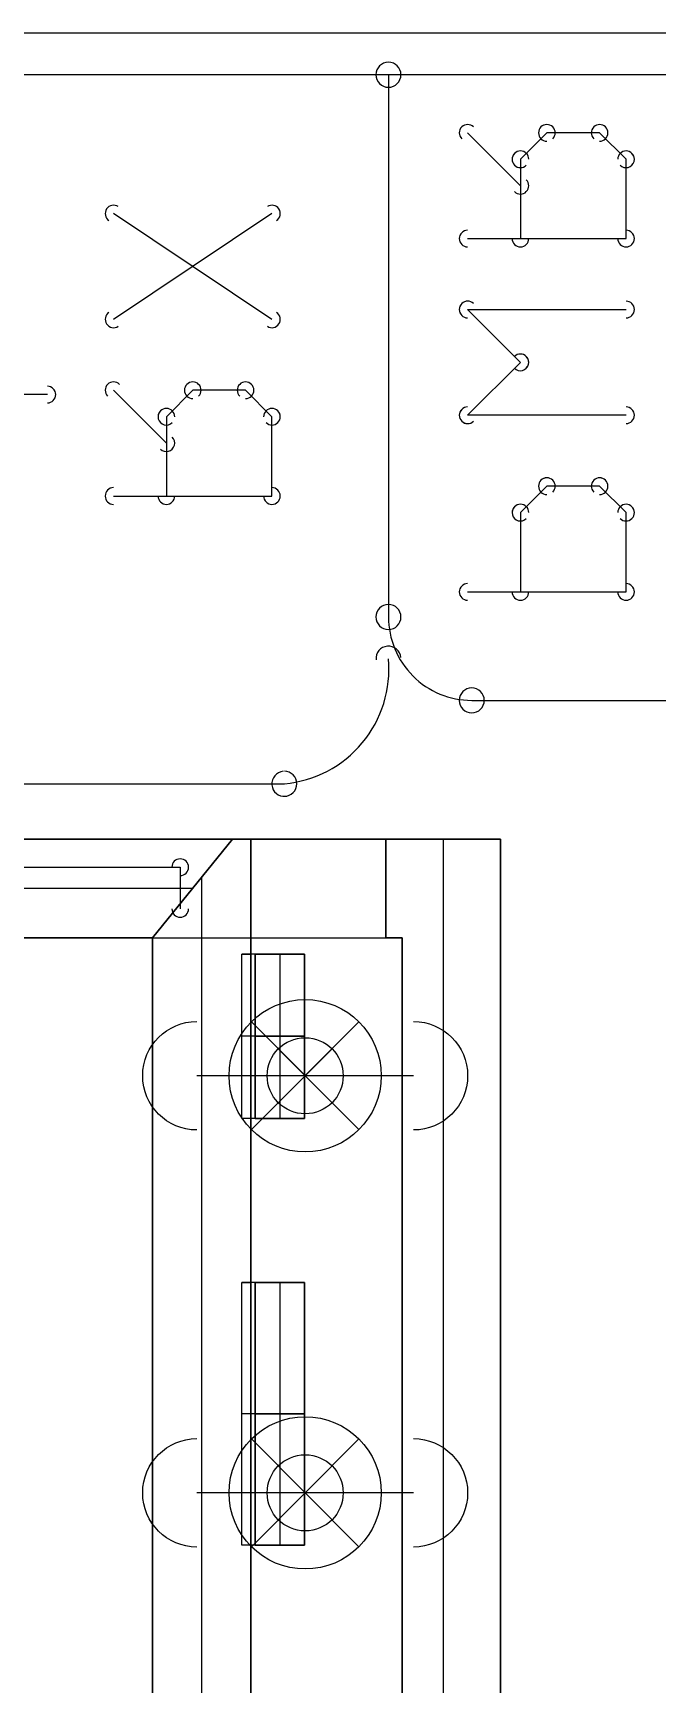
# Model space of a CAD drawing. Header units: inches. Extents: x 0 to 2.1, y -0.07 to 2.7.
# Drawn here: x 0.7247 to 0.8745, y 2.3039 to 2.7 of the extents above; entities that cross this region are included whole.
import ezdxf

# ---------------------------------------------------------------- set-up
doc = ezdxf.new("R2010")
doc.units = ezdxf.units.IN
doc.header["$LTSCALE"] = 0.0393700787401575
doc.header["$MEASUREMENT"] = 0
for name, color, linetype, true_color in [('freetronics11$components', 254, 'Continuous', 0xe6e6e6), ('freetronics11$dxf$0', 18, 'Continuous', 0x000000), ('freetronics11$old_freetronics11$pcb', 96, 'Continuous', 0x007f00), ('freetronics11$pads$bottom', 30, 'Continuous', 0xff7f00), ('freetronics11$pcb', 96, 'Continuous', 0x007f00), ('freetronics11$screen', 52, 'Continuous', 0xd7d71f)]:
    doc.layers.add(name, color=color, linetype=linetype, true_color=true_color)

# ---------------------------------------------------------------- blocks, each defined once
blk = doc.blocks.new('LONGP100')
at = {"layer": 'freetronics11$dxf$0', "color": 0, "linetype": 'ByBlock', "lineweight": -2}
blk.add_line((-0.5, 0), (0.5, 0), dxfattribs=at)
for centre, start, end in [((-0.5, 0), 90, 270), ((0.5, 0), 270, 90)]:
    blk.add_arc(centre, 0.25, start, end, dxfattribs=at)

msp = doc.modelspace()

# ---------------------------------------------------------------- linework, layer by layer
at = {"layer": 'freetronics11$components'}
for p, q in [((0.79, 2.45, 0.0443019945589158), (0.7770897373560754, 2.462910262643925)), ((0.8029102626439246, 2.462910262643925), (0.777089737356075, 2.437089737356076)), ((0.8029102626439244, 2.437089737356075), (0.7770897373560752, 2.462910262643925)), ((0.79, 2.45, 0.0443019945589158), (0.8029102626439251, 2.462910262643925)), ((0.79, 2.45, 0.0443019945589158), (0.777089737356075, 2.437089737356076)), ((0.79, 2.45, 0.0443019945589158), (0.8029102626439246, 2.437089737356075)), ((0.79, 2.35, 0.0443019945589158), (0.7770897373560754, 2.362910262643925)), ((0.8029102626439246, 2.362910262643924), (0.777089737356075, 2.337089737356075)), ((0.8029102626439244, 2.337089737356075), (0.7770897373560752, 2.362910262643925)), ((0.79, 2.35, 0.0443019945589158), (0.8029102626439251, 2.362910262643924)), ((0.79, 2.35, 0.0443019945589158), (0.777089737356075, 2.337089737356075)), ((0.79, 2.35, 0.0443019945589158), (0.8029102626439246, 2.337089737356075))]:
    msp.add_line(p, q, dxfattribs=at)
for centre, radius in [((0.79, 2.45), 0.0182578685248371), ((0.79, 2.45, 0.0221509972794579), 0.0091289342624184), ((0.79, 2.35), 0.0182578685248371), ((0.79, 2.35, 0.0221509972794579), 0.0091289342624184)]:
    msp.add_circle(centre, radius, dxfattribs=at)
at = {"layer": 'freetronics11$old_freetronics11$pcb', "color": 251, "true_color": 0x696969}
for p, q in [((0.4915209994809633, 2.506718110236223, -0.321858267716538), (0.776954070347105, 2.506718110236223, -0.3218582677165381)), ((0.4959501333392309, 2.506718110236223, -0.307094488188979), (0.7725249364888372, 2.506718110236223, -0.3070944881889791)), ((0.7725249364888372, 2.506718110236223, -0.3366220472440972), (0.4959501333392309, 2.506718110236223, -0.3366220472440971)), ((0.7725249364888372, 2.506718110236223, -0.3070944881889791), (0.4959501333392309, 2.506718110236223, -0.307094488188979)), ((0.4959501333392309, 2.506718110236223, -0.3366220472440971), (0.7725249364888372, 2.506718110236223, -0.3366220472440972)), ((0.7533320231030105, 2.483096062992129, -0.3878031496063018), (0.7725249364888372, 2.506718110236223, -0.3366220472440971)), ((0.7533320231030105, 2.483096062992129, -0.2559133858267743), (0.7725249364888372, 2.506718110236223, -0.3070944881889791)), ((0.7725249364888372, 2.506718110236223, -0.3366220472440972), (0.7533320231030105, 2.483096062992129, -0.3878031496063018)), ((0.7725249364888372, 2.506718110236223, -0.3070944881889791), (0.7533320231030105, 2.483096062992129, -0.2559133858267743)), ((0.7725249364888372, 2.506718110236223, -0.3366220472440971), (0.776954070347105, 2.506718110236223, -0.3248110236220499)), ((0.7725249364888372, 2.506718110236223, -0.3070944881889791), (0.776954070347105, 2.506718110236223, -0.3189055118110263)), ((0.776954070347105, 2.506718110236223, -0.3248110236220499), (0.7725249364888372, 2.506718110236223, -0.3366220472440972)), ((0.776954070347105, 2.506718110236223, -0.3189055118110263), (0.7725249364888372, 2.506718110236223, -0.3070944881889791)), ((0.776954070347105, 2.506718110236223, -0.3248110236220499), (0.776954070347105, 2.479159055118113, -0.3248110236220498)), ((0.776954070347105, 2.506718110236223, -0.3189055118110263), (0.776954070347105, 2.506718110236223, -0.3248110236220499)), ((0.776954070347105, 2.479159055118113, -0.3189055118110263), (0.776954070347105, 2.506718110236223, -0.3189055118110263)), ((0.7651430467250582, 2.497632707450033, -0.3563070866141744), (0.7651430467250571, 1.114228709872807, -0.3563070866141739)), ((0.7651430467250573, 2.497632707450034, -0.2874094488188988), (0.7651430467250583, 1.114228709872807, -0.2874094488188983)), ((0.7629284797959239, 2.494907086614176, -0.2815039370078767), (0.5055465900321443, 2.494907086614176, -0.2815039370078766)), ((0.7629284797959238, 2.494907086614176, -0.3622125984251995), (0.6686863537892878, 2.494907086614176, -0.3622125984251995)), ((0.5151430467250577, 2.483096062992129, -0.2559133858267742), (0.7533320231030105, 2.483096062992129, -0.2559133858267743)), ((0.5151430467250577, 2.483096062992129, -0.2559133858267742), (0.7533320231030105, 2.483096062992129, -0.2559133858267743)), ((0.6619543220012953, 2.483096062992129, -0.3878031496063018), (0.7533320231030105, 2.483096062992129, -0.3878031496063018)), ((0.7533320231030105, 2.483096062992129, -0.3878031496063018), (0.6619543220012953, 2.483096062992129, -0.3878031496063019)), ((0.7533320231030105, 2.483096062992129, -0.3878031496063018), (0.7533320231030105, 1.128765354330711, -0.3878031496062986)), ((0.7533320231030105, 1.128765354330711, -0.3878031496062986), (0.7533320231030105, 2.483096062992129, -0.3878031496063018)), ((0.7533320231030105, 2.483096062992129, -0.2559133858267743), (0.7533320231030105, 1.128765354330711, -0.255913385826771)), ((0.7533320231030105, 2.483096062992129, -0.2559133858267743), (0.7533320231030105, 1.128765354330711, -0.255913385826771)), ((0.7748091228512941, 2.439788976377955, -0.313185651822197), (0.7748091228512941, 2.479159055118113, -0.3131856518221971)), ((0.7748091228512941, 2.479159055118113, -0.3131856518221971), (0.776954070347105, 2.479159055118113, -0.3189055118110263)), ((0.776954070347105, 2.479159055118113, -0.3248110236220498), (0.776954070347105, 2.439788976377955, -0.3248110236220497)), ((0.776954070347105, 2.439788976377955, -0.3189055118110262), (0.7748091228512941, 2.439788976377955, -0.313185651822197)), ((0.776954070347105, 2.439788976377955, -0.3248110236220497), (0.776954070347105, 2.400418897637798, -0.3248110236220496)), ((0.776954070347105, 2.400418897637798, -0.3189055118110261), (0.776954070347105, 2.439788976377955, -0.3189055118110262)), ((0.7748091228512941, 2.337426771653546, -0.3131856518221968), (0.7748091228512941, 2.400418897637798, -0.3131856518221969)), ((0.7748091228512941, 2.400418897637798, -0.3131856518221969), (0.776954070347105, 2.400418897637798, -0.3189055118110261)), ((0.776954070347105, 2.400418897637798, -0.3248110236220496), (0.776954070347105, 2.337426771653546, -0.3248110236220495)), ((0.776954070347105, 2.337426771653546, -0.3189055118110259), (0.7748091228512941, 2.337426771653546, -0.3131856518221968)), ((0.776954070347105, 2.337426771653546, -0.3248110236220495), (0.776954070347105, 2.298056692913388, -0.3248110236220494)), ((0.776954070347105, 2.298056692913388, -0.3189055118110258), (0.776954070347105, 2.337426771653546, -0.3189055118110259))]:
    msp.add_line(p, q, dxfattribs=at)
at = {"layer": 'freetronics11$old_freetronics11$pcb', "color": 18, "true_color": 0x050505}
for p, q in [((0.8093601528513791, 2.506718110236221, -0.2381968503937008), (0.6656593654498042, 2.506718110236221, -0.2381968503937008)), ((0.6656593654498042, 2.506718110236221, -0.1692992125984252), (0.8369192079694892, 2.506718110236221, -0.1692992125984252)), ((0.685344404819883, 2.506718110236221, -0.063), (0.8369192079694893, 2.506718110236221, -0.063)), ((0.7512892867096468, 2.506718110236221, -0.063), (0.7512892867096468, 2.506718110236221, -0.2381968503937009)), ((0.776954070347105, 2.479159055118113, -0.3248110236220498), (0.776954070347105, 2.506718110236223, -0.3248110236220499)), ((0.776954070347105, 2.506718110236223, -0.3248110236220499), (0.776954070347105, 2.506718110236223, -0.3189055118110263)), ((0.776954070347105, 2.506718110236223, -0.3189055118110263), (0.776954070347105, 2.479159055118113, -0.3189055118110262)), ((0.776954070347105, 2.506718110236223, -0.3218582677165381), (0.776954070347105, 2.479159055118113, -0.3218582677165381)), ((0.8093601528513791, 2.506718110236221, -0.2381968503937008), (0.8093601528513791, 2.483096062992127, -0.2381968503937008)), ((0.8093601528513791, 2.506718110236221, -0.2755984251968504), (0.8093601528513791, 2.506718110236221, -0.2381968503937008)), ((0.8093601528513791, 2.483096062992127, -0.2755984251968504), (0.8093601528513791, 2.506718110236221, -0.2755984251968504)), ((0.8369192079694893, 2.506718110236221, -0.2755984251968504), (0.8093601528513791, 2.506718110236221, -0.2755984251968504)), ((0.8093601528513791, 2.506718110236221, -0.2568976377952756), (0.8093601528513791, 2.483096062992127, -0.2568976377952756)), ((0.8231396804104342, 2.506718110236221, -0.2755984251968504), (0.8231396804104342, 1.105143307086614, -0.2755984251968504)), ((0.8369192079694893, 2.506718110236221, -0.063), (0.8369192079694893, 2.506718110236221, -0.2755984251968504)), ((0.8369192079694893, 2.506718110236221, -0.063), (0.8369192079694893, 1.105143307086614, -0.063)), ((0.8369192079694893, 1.105143307086614, -0.2755984251968504), (0.8369192079694893, 2.506718110236221, -0.2755984251968504)), ((0.8369192079694893, 2.506718110236221, -0.1692992125984252), (0.8369192079694893, 1.105143307086615, -0.1692992125984252)), ((0.776954070347105, 2.492938582677168, -0.3189055118110262), (0.776954070347105, 2.492938582677168, -0.3248110236220498)), ((0.8093601528513791, 2.494907086614174, -0.2755984251968504), (0.8093601528513791, 2.494907086614174, -0.2381968503937009)), ((0.6837435647507799, 2.483096062992126, -0.2381968503937008), (0.8093601528513791, 2.483096062992127, -0.2381968503937008)), ((0.6837435647507798, 2.483096062992126, -0.1811102362204725), (0.8132971607253947, 2.483096062992126, -0.1811102362204725)), ((0.7089664520639775, 2.483096062992126, -0.0866220472440945), (0.8132971607253948, 2.483096062992126, -0.0866220472440945)), ((0.7485203627380873, 2.483096062992126, -0.0866220472440945), (0.7485203627380873, 2.483096062992126, -0.2381968503937009)), ((0.8093601528513791, 2.483096062992127, -0.2381968503937008), (0.8093601528513791, 2.483096062992127, -0.2755984251968504)), ((0.8132971607253948, 2.483096062992126, -0.2755984251968504), (0.8093601528513791, 2.483096062992127, -0.2755984251968504)), ((0.8132971607253948, 2.483096062992126, -0.0866220472440945), (0.8132971607253948, 2.483096062992126, -0.2755984251968504)), ((0.8132971607253948, 2.483096062992126, -0.0866220472440945), (0.8132971607253948, 1.128765354330709, -0.0866220472440945)), ((0.8132971607253948, 1.128765354330709, -0.2755984251968504), (0.8132971607253948, 2.483096062992126, -0.2755984251968504)), ((0.8132971607253948, 2.483096062992127, -0.1811102362204724), (0.8132971607253948, 1.128765354330709, -0.1811102362204724)), ((0.776954070347105, 2.479159055118113, -0.3189055118110262), (0.776954070347105, 2.479159055118113, -0.3248110236220498)), ((0.7780125547719645, 2.479159055118113, -0.2311719129927792), (0.7898235783940117, 2.479159055118113, -0.2311719129927792)), ((0.7780125547719645, 2.439788976377955, -0.2311719129927791), (0.7780125547719645, 2.479159055118113, -0.2311719129927792)), ((0.7839180665829881, 2.479159055118113, -0.2311719129927792), (0.7839180665829881, 2.439788976377955, -0.2311719129927791)), ((0.7898235783940117, 2.479159055118113, -0.2311719129927792), (0.7898235783940117, 2.439788976377955, -0.2311719129927791)), ((0.7780125547719646, 2.459474015748034, -0.2311719129927792), (0.7898235783940117, 2.459474015748034, -0.2311719129927792)), ((0.776954070347105, 2.439788976377955, -0.3248110236220498), (0.776954070347105, 2.439788976377955, -0.3189055118110261)), ((0.776954070347105, 2.439788976377955, -0.3189055118110261), (0.776954070347105, 2.400418897637798, -0.3189055118110261)), ((0.776954070347105, 2.400418897637798, -0.3248110236220497), (0.776954070347105, 2.439788976377955, -0.3248110236220498)), ((0.776954070347105, 2.439788976377955, -0.3218582677165379), (0.776954070347105, 2.400418897637798, -0.3218582677165378)), ((0.7898235783940117, 2.439788976377955, -0.2311719129927791), (0.7780125547719645, 2.439788976377955, -0.2311719129927791)), ((0.776954070347105, 2.420103937007877, -0.3189055118110261), (0.776954070347105, 2.420103937007876, -0.3248110236220497)), ((0.776954070347105, 2.400418897637798, -0.3189055118110261), (0.776954070347105, 2.400418897637798, -0.3248110236220497)), ((0.7780125547719645, 2.400418897637798, -0.231171912992779), (0.7898235783940117, 2.400418897637798, -0.231171912992779)), ((0.7780125547719645, 2.337426771653546, -0.2311719129927789), (0.7780125547719645, 2.400418897637798, -0.231171912992779)), ((0.7839180665829881, 2.400418897637798, -0.2311719129927791), (0.7839180665829881, 2.337426771653546, -0.2311719129927789)), ((0.7898235783940117, 2.400418897637798, -0.231171912992779), (0.7898235783940117, 2.337426771653546, -0.2311719129927789)), ((0.7780125547719646, 2.368922834645672, -0.2311719129927789), (0.7898235783940117, 2.368922834645672, -0.2311719129927789)), ((0.776954070347105, 2.298056692913388, -0.3248110236220494), (0.776954070347105, 2.337426771653546, -0.3248110236220495)), ((0.776954070347105, 2.337426771653546, -0.3248110236220495), (0.776954070347105, 2.337426771653546, -0.3189055118110259)), ((0.776954070347105, 2.337426771653546, -0.3189055118110259), (0.776954070347105, 2.298056692913388, -0.3189055118110258)), ((0.776954070347105, 2.337426771653546, -0.3218582677165377), (0.776954070347105, 2.298056692913388, -0.3218582677165377)), ((0.7898235783940117, 2.337426771653546, -0.2311719129927789), (0.7780125547719645, 2.337426771653546, -0.2311719129927789)), ((0.776954070347105, 2.317741732283467, -0.3189055118110259), (0.776954070347105, 2.317741732283467, -0.3248110236220495))]:
    msp.add_line(p, q, dxfattribs=at)
at = {"layer": 'freetronics11$old_freetronics11$pcb', "color": 254, "true_color": 0xe6e6e6}
for p, q in [((0.776954070347105, 2.479159055118113, -0.3189055118110262), (0.7748091228512941, 2.479159055118113, -0.3131856518221971)), ((0.7748091228512941, 2.439788976377955, -0.313185651822197), (0.7748091228512941, 2.479159055118113, -0.313185651822197)), ((0.776954070347105, 2.479159055118113, -0.3248110236220498), (0.776954070347105, 2.479159055118113, -0.3189055118110262)), ((0.776954070347105, 2.439788976377955, -0.3248110236220497), (0.776954070347105, 2.479159055118113, -0.3248110236220498)), ((0.7780125547719645, 2.479159055118113, -0.3096187200477428), (0.7780125547719645, 2.479159055118113, -0.2311719129927792)), ((0.7780125547719645, 2.479159055118113, -0.2311719129927792), (0.7898235783940117, 2.479159055118113, -0.2311719129927792)), ((0.7780125547719645, 2.479159055118113, -0.2779914683074145), (0.7898235783940117, 2.479159055118113, -0.2779914683074145)), ((0.7780125547719645, 2.479159055118113, -0.3096187200477428), (0.7780125547719645, 2.439788976377955, -0.3096187200477427)), ((0.7780125547719645, 2.479159055118113, -0.3096187200477428), (0.7780125547719645, 2.479159055118113, -0.2311719129927792)), ((0.7780125547719645, 2.439788976377955, -0.3096187200477427), (0.7780125547719645, 2.479159055118113, -0.3096187200477428)), ((0.7780125547719645, 2.479159055118113, -0.2311719129927792), (0.7780125547719645, 2.439788976377955, -0.2311719129927791)), ((0.7780125547719645, 2.479159055118113, -0.270395316520261), (0.7780125547719645, 2.439788976377955, -0.270395316520261)), ((0.7823163506226529, 2.479159055118113, -0.3228447876554034), (0.7823163506226529, 2.479159055118113, -0.2311719129927792)), ((0.7898235783940117, 2.479159055118113, -0.2311719129927792), (0.7898235783940117, 2.479159055118113, -0.3099120704730942)), ((0.7898235783940117, 2.479159055118113, -0.2311719129927792), (0.7898235783940117, 2.479159055118113, -0.3099120704730942)), ((0.7898235783940117, 2.439788976377955, -0.2311719129927791), (0.7898235783940117, 2.479159055118113, -0.2311719129927792)), ((0.7898235783940117, 2.479159055118113, -0.3099120704730942), (0.7898235783940117, 2.439788976377955, -0.3099120704730941)), ((0.7898235783940117, 2.479159055118113, -0.2705419917329366), (0.7898235783940117, 2.439788976377955, -0.2705419917329366)), ((0.7898235783940117, 2.479159055118113, -0.3099120704730942), (0.7898235783940117, 2.439788976377955, -0.3099120704730941)), ((0.7780125547719645, 2.459474015748034, -0.3096187200477428), (0.7780125547719645, 2.459474015748034, -0.2311719129927791)), ((0.7898235783940117, 2.459474015748034, -0.2311719129927792), (0.7898235783940117, 2.459474015748034, -0.309912070473094)), ((0.776954070347105, 2.439788976377955, -0.3189055118110261), (0.7748091228512941, 2.439788976377955, -0.313185651822197)), ((0.776954070347105, 2.439788976377955, -0.3248110236220498), (0.776954070347105, 2.439788976377955, -0.3189055118110261)), ((0.7780125547719645, 2.439788976377955, -0.2311719129927791), (0.7898235783940117, 2.439788976377955, -0.2311719129927791)), ((0.7780125547719645, 2.439788976377955, -0.3096187200477427), (0.7780125547719645, 2.439788976377955, -0.2311719129927791)), ((0.7780125547719645, 2.439788976377955, -0.2779914683074144), (0.7898235783940117, 2.439788976377955, -0.2779914683074144)), ((0.7780125547719645, 2.439788976377955, -0.2311719129927791), (0.7780125547719645, 2.439788976377955, -0.3096187200477427)), ((0.7823163506226529, 2.439788976377955, -0.3228447876554033), (0.7823163506226529, 2.439788976377955, -0.2311719129927791)), ((0.7898235783940117, 2.439788976377955, -0.2311719129927791), (0.7898235783940117, 2.439788976377955, -0.3099120704730941)), ((0.7898235783940117, 2.439788976377955, -0.3099120704730941), (0.7898235783940117, 2.439788976377955, -0.2311719129927791)), ((0.776954070347105, 2.400418897637798, -0.3189055118110261), (0.7748091228512941, 2.400418897637798, -0.3131856518221969)), ((0.7748091228512941, 2.337426771653546, -0.3131856518221967), (0.7748091228512941, 2.400418897637798, -0.3131856518221969)), ((0.776954070347105, 2.400418897637798, -0.3248110236220497), (0.776954070347105, 2.400418897637798, -0.3189055118110261)), ((0.776954070347105, 2.337426771653546, -0.3248110236220495), (0.776954070347105, 2.400418897637798, -0.3248110236220496)), ((0.7780125547719645, 2.400418897637798, -0.3096187200477426), (0.7780125547719645, 2.400418897637798, -0.231171912992779)), ((0.7780125547719645, 2.400418897637798, -0.231171912992779), (0.7898235783940117, 2.400418897637798, -0.231171912992779)), ((0.7780125547719645, 2.400418897637798, -0.2779914683074144), (0.7898235783940117, 2.400418897637798, -0.2779914683074144)), ((0.7780125547719645, 2.400418897637798, -0.3096187200477426), (0.7780125547719645, 2.337426771653546, -0.3096187200477425)), ((0.7780125547719645, 2.400418897637798, -0.3096187200477426), (0.7780125547719645, 2.400418897637798, -0.231171912992779)), ((0.7780125547719645, 2.337426771653546, -0.3096187200477425), (0.7780125547719645, 2.400418897637798, -0.3096187200477426)), ((0.7780125547719645, 2.400418897637798, -0.231171912992779), (0.7780125547719645, 2.337426771653546, -0.2311719129927789)), ((0.7780125547719645, 2.400418897637798, -0.2703953165202608), (0.7780125547719645, 2.337426771653546, -0.2703953165202608)), ((0.7823163506226529, 2.400418897637798, -0.3228447876554032), (0.7823163506226529, 2.400418897637798, -0.2311719129927791)), ((0.7898235783940117, 2.400418897637798, -0.231171912992779), (0.7898235783940117, 2.400418897637798, -0.309912070473094)), ((0.7898235783940117, 2.400418897637798, -0.231171912992779), (0.7898235783940117, 2.400418897637798, -0.309912070473094)), ((0.7898235783940117, 2.337426771653546, -0.2311719129927789), (0.7898235783940117, 2.400418897637798, -0.231171912992779)), ((0.7898235783940117, 2.400418897637798, -0.309912070473094), (0.7898235783940117, 2.337426771653546, -0.3099120704730938)), ((0.7898235783940117, 2.400418897637798, -0.2705419917329365), (0.7898235783940117, 2.337426771653546, -0.2705419917329365)), ((0.7898235783940117, 2.400418897637798, -0.309912070473094), (0.7898235783940117, 2.337426771653546, -0.3099120704730938)), ((0.7780125547719645, 2.368922834645672, -0.3096187200477426), (0.7780125547719645, 2.368922834645672, -0.2311719129927789)), ((0.7898235783940117, 2.368922834645672, -0.2311719129927791), (0.7898235783940117, 2.368922834645672, -0.3099120704730939)), ((0.776954070347105, 2.337426771653546, -0.3189055118110259), (0.7748091228512941, 2.337426771653546, -0.3131856518221968)), ((0.776954070347105, 2.337426771653546, -0.3248110236220495), (0.776954070347105, 2.337426771653546, -0.3189055118110259)), ((0.7780125547719645, 2.337426771653546, -0.2311719129927789), (0.7898235783940117, 2.337426771653546, -0.2311719129927789)), ((0.7780125547719645, 2.337426771653546, -0.3096187200477425), (0.7780125547719645, 2.337426771653546, -0.2311719129927789)), ((0.7780125547719645, 2.337426771653546, -0.2779914683074142), (0.7898235783940117, 2.337426771653546, -0.2779914683074142)), ((0.7780125547719645, 2.337426771653546, -0.2311719129927789), (0.7780125547719645, 2.337426771653546, -0.3096187200477425)), ((0.7823163506226529, 2.337426771653546, -0.322844787655403), (0.7823163506226529, 2.337426771653546, -0.2311719129927789)), ((0.7898235783940117, 2.337426771653546, -0.2311719129927789), (0.7898235783940117, 2.337426771653546, -0.3099120704730938)), ((0.7898235783940117, 2.337426771653546, -0.3099120704730938), (0.7898235783940117, 2.337426771653546, -0.2311719129927789))]:
    msp.add_line(p, q, dxfattribs=at)
at = {"layer": 'freetronics11$old_freetronics11$pcb', "color": 254, "true_color": 0xe6e6e6, "extrusion": (0, 1, 0)}
for centre, radius, start, end in [((-0.7744249994682804, -0.3096187200477425, 2.479159055118113), 0.0035875553036841, 180.0000000000053, 263.8534971025612), ((-0.7744249994682806, -0.3096187200477426, 2.439788976377955), 0.0035875553036838, 180.0000000000018, 263.8534971025643), ((-0.7744249994682805, -0.3096187200477424, 2.439788976377955), 0.0154013729064661, 181.0913804787017, 260.5486120316734), ((-0.7744249994682806, -0.3096187200477424, 2.400418897637798), 0.003587555303684, 180.0000000000026, 263.8534971025646), ((-0.7744249994682809, -0.3096187200477427, 2.400418897637798), 0.0154013729064657, 181.0913804787003, 260.5486120316748), ((-0.7744249994682805, -0.3096187200477423, 2.337426771653546), 0.003587555303684, 180.0000000000035, 263.8534971025628), ((-0.7744249994682805, -0.3096187200477422, 2.337426771653546), 0.0154013729064661, 181.0913804787015, 260.5486120316734)]:
    msp.add_arc(centre, radius, start, end, dxfattribs=at)
at = {"layer": 'freetronics11$old_freetronics11$pcb', "color": 254, "true_color": 0xe6e6e6, "extrusion": (-3.816782066599523e-32, 1, -6.938894000000007e-17)}
for centre in [(-0.7744249994682808, -0.3096187200477427, 2.479159055118113), (-0.7744249994682808, -0.3096187200477425, 2.439788976377955), (-0.7744249994682808, -0.3096187200477423, 2.337426771653546)]:
    msp.add_arc(centre, 0.0035875553036837, 180, 263.8534971025677, dxfattribs=at)
at = {"layer": 'freetronics11$old_freetronics11$pcb', "color": 254, "true_color": 0xe6e6e6, "extrusion": (-9.449573700442551e-14, 1, 8.162410040614754e-14)}
msp.add_arc((-0.7744249994685153, -0.3096187200479453, 2.479159055118012), 0.0154013729064656, 181.0913804787003, 260.5486120316752, dxfattribs=at)
at = {"layer": 'freetronics11$old_freetronics11$pcb', "color": 254, "true_color": 0xe6e6e6, "extrusion": (-3.794081990442854e-32, 1, -6.938894000000006e-17)}
for centre in [(-0.7744249994682808, -0.3096187200477427, 2.479159055118113), (-0.7744249994682808, -0.3096187200477425, 2.439788976377955), (-0.7744249994682808, -0.3096187200477424, 2.400418897637798), (-0.7744249994682808, -0.3096187200477423, 2.337426771653546)]:
    msp.add_arc(centre, 0.0154013729064658, 181.0913804787007, 260.5486120316745, dxfattribs=at)
at = {"layer": 'freetronics11$old_freetronics11$pcb', "color": 254, "true_color": 0xe6e6e6, "extrusion": (0, 1, -2.819966482547903e-15)}
for centre, radius, start, end in [((-0.7744249994682808, -0.3096187200477359, 2.459474015748035), 0.0035875553036837, 180.0000000000009, 263.8534971025677), ((-0.7744249994682808, -0.3096187200477359, 2.459474015748035), 0.0154013729064657, 181.0913804787005, 260.5486120316745), ((-0.7744249994682808, -0.3096187200477359, 2.368922834645673), 0.0035875553036837, 180.0000000000009, 263.8534971025677)]:
    msp.add_arc(centre, radius, start, end, dxfattribs=at)
at = {"layer": 'freetronics11$old_freetronics11$pcb', "color": 254, "true_color": 0xe6e6e6, "extrusion": (4.271521808069185e-14, 1, -3.468252734778318e-14)}
msp.add_arc((-0.7744249994681782, -0.3096187200476593, 2.400418897637842), 0.0035875553036837, 180, 263.8534971025677, dxfattribs=at)
at = {"layer": 'freetronics11$old_freetronics11$pcb', "color": 254, "true_color": 0xe6e6e6, "extrusion": (0, 1, -2.819966482547871e-15)}
msp.add_arc((-0.7744249994682808, -0.3096187200477359, 2.368922834645673), 0.0154013729064657, 181.0913804787007, 260.5486120316745, dxfattribs=at)
at = {"layer": 'freetronics11$pcb'}
for p, q in [((1.5, 2.7, -0.063), (0.1999999999999997, 2.7, -0.063)), ((1.5, 2.7), (0.1999999999999997, 2.7))]:
    msp.add_line(p, q, dxfattribs=at)
at = {"layer": 'freetronics11$screen'}
for p, q in [((0.81, 2.69, -0.0642037024644965), (0.54, 2.69, -0.0642037024644965)), ((0.81, 2.69, -0.0642037024644965), (0.81, 2.56, -0.0642037024644965)), ((0.9300000000000002, 2.69, -0.0642037024644965), (0.81, 2.69, -0.0642037024644965)), ((0.8416769999999998, 2.663390000000001, -0.0642037024644965), (0.8289999999999997, 2.676067000000001, -0.0642037024644965)), ((0.8480159999999999, 2.676067000000001, -0.0642037024644965), (0.8416769999999998, 2.669729, -0.0642037024644965)), ((0.8606940000000001, 2.676067000000001, -0.0642037024644965), (0.8480159999999999, 2.676067000000001, -0.0642037024644965)), ((0.867032, 2.669729, -0.0642037024644965), (0.8606940000000001, 2.676067000000001, -0.0642037024644965)), ((0.8416769999999998, 2.669729, -0.0642037024644965), (0.8416769999999998, 2.650712, -0.0642037024644965)), ((0.867032, 2.650712, -0.0642037024644965), (0.867032, 2.669729, -0.0642037024644965)), ((0.7820320000000001, 2.656711, -0.0642037024644965), (0.7439999999999998, 2.631356, -0.0642037024644965)), ((0.7820320000000001, 2.631356, -0.0642037024644965), (0.7439999999999998, 2.656711, -0.0642037024644965)), ((0.8289999999999997, 2.650712, -0.0642037024644965), (0.867032, 2.650712, -0.0642037024644965)), ((0.8289999999999997, 2.633711, -0.0642037024644965), (0.867032, 2.633711, -0.0642037024644965)), ((0.8416769999999998, 2.621034, -0.0642037024644965), (0.8289999999999997, 2.633711, -0.0642037024644965)), ((0.8289999999999997, 2.608356000000001, -0.0642037024644965), (0.8416769999999998, 2.621034, -0.0642037024644965)), ((0.7566769999999998, 2.601677, -0.0642037024644965), (0.7439999999999998, 2.614355000000001, -0.0642037024644965)), ((0.7630159999999999, 2.614355000000001, -0.0642037024644965), (0.7566769999999998, 2.608016, -0.0642037024644965)), ((0.7756940000000001, 2.614355000000001, -0.0642037024644965), (0.7630159999999999, 2.614355000000001, -0.0642037024644965)), ((0.7820320000000001, 2.608016, -0.0642037024644965), (0.7756940000000001, 2.614355000000001, -0.0642037024644965)), ((0.72811, 2.613307, -0.0642037024644965), (0.71, 2.613307, -0.0642037024644965)), ((0.7566769999999998, 2.608016, -0.0642037024644965), (0.7566769999999998, 2.589, -0.0642037024644965)), ((0.7820320000000001, 2.589, -0.0642037024644965), (0.7820320000000001, 2.608016, -0.0642037024644965)), ((0.867032, 2.608356000000001, -0.0642037024644965), (0.8289999999999997, 2.608356000000001, -0.0642037024644965)), ((0.8480159999999999, 2.591355, -0.0642037024644965), (0.8416769999999998, 2.585016, -0.0642037024644965)), ((0.8606940000000001, 2.591355, -0.0642037024644965), (0.8480159999999999, 2.591355, -0.0642037024644965)), ((0.867032, 2.585016, -0.0642037024644965), (0.8606940000000001, 2.591355, -0.0642037024644965)), ((0.7439999999999998, 2.589, -0.0642037024644965), (0.7820320000000001, 2.589, -0.0642037024644965)), ((0.8416769999999998, 2.585016, -0.0642037024644965), (0.8416769999999998, 2.566, -0.0642037024644965)), ((0.867032, 2.566, -0.0642037024644965), (0.867032, 2.585016, -0.0642037024644965)), ((0.8289999999999997, 2.566, -0.0642037024644965), (0.867032, 2.566, -0.0642037024644965)), ((0.8300000000000001, 2.54, -0.0642037024644965), (0.9100000000000001, 2.54, -0.0642037024644965)), ((0.5699999999999998, 2.52, -0.0642037024644965), (0.7850000000000001, 2.52, -0.0642037024644965)), ((0.69, 2.5, -0.0642037024644965), (0.7599999999999998, 2.5, -0.0642037024644965)), ((0.7599999999999998, 2.5, -0.0642037024644965), (0.7599999999999998, 2.49, -0.0642037024644965))]:
    msp.add_line(p, q, dxfattribs=at)
for centre, radius, start, end in [((0.81, 2.69, -0.0642037024644965), 0.0029999999999999, 0, 180), ((0.81, 2.69, -0.0642037024644965), 0.0030000000000001, 90, 270), ((0.81, 2.69, -0.0642037024644965), 0.0030000000000001, 270, 90), ((0.8289999999999997, 2.6760675, -0.0642037024644965), 0.0020000515618352, 45.01012829749413, 225.0101282974941), ((0.8480159999999999, 2.676067, -0.0642037024644965), 0.002, 90, 270), ((0.8480159999999999, 2.6760675, -0.0642037024644965), 0.0020000515618353, 314.9898717025059, 134.9898717025059), ((0.8606935, 2.6760675, -0.0642037024644965), 0.0020004050839766, 45.00000000000225, 225.0000000000022), ((0.8606940000000001, 2.676067, -0.0642037024644965), 0.002, 270, 90), ((0.8416769999999998, 2.669729, -0.0642037024644965), 0.002, 0, 180), ((0.8416774999999999, 2.6697285, -0.0642037024644965), 0.0020004050839766, 134.9999999999978, 314.9999999999978), ((0.867032, 2.669729, -0.0642037024644965), 0.002, 0, 180), ((0.8670325000000001, 2.6697285, -0.0642037024644965), 0.0020004050839766, 225.0000000000022, 45.00000000000225), ((0.8416774999999999, 2.663390000000001, -0.0642037024644965), 0.0020000515618354, 224.9898717025081, 44.98987170250812), ((0.7439999999999998, 2.656711, -0.0642037024644965), 0.0019996942266256, 56.31787918402413, 236.3178791840241), ((0.7820325000000001, 2.656711, -0.0642037024644965), 0.0019999715622977, 303.6940403299905, 123.6940403299905), ((0.8289999999999997, 2.650712, -0.0642037024644965), 0.002, 90, 270), ((0.8416769999999998, 2.650712, -0.0642037024644965), 0.002, 180, 0), ((0.867032, 2.650712, -0.0642037024644965), 0.002, 180, 0), ((0.867032, 2.650712, -0.0642037024644965), 0.002, 270, 90), ((0.8289999999999997, 2.633711, -0.0642037024644965), 0.002, 90, 270), ((0.8289999999999997, 2.633711, -0.0642037024644965), 0.0019996979771956, 45, 225), ((0.867032, 2.633711, -0.0642037024644965), 0.002, 270, 90), ((0.7439999999999998, 2.631356, -0.0642037024644965), 0.0019996942266258, 123.6821208159759, 303.6821208159758), ((0.7820325000000001, 2.631356, -0.0642037024644965), 0.0019999715622979, 236.3059596700095, 56.30595967000953), ((0.8416774999999999, 2.6210335, -0.0642037024644965), 0.0020004050839766, 314.9999999999978, 134.9999999999978), ((0.8416774999999999, 2.6210335, -0.0642037024644965), 0.0020004050839766, 225.0000000000022, 45.00000000000225), ((0.72811, 2.613307, -0.0642037024644965), 0.002, 270, 90), ((0.7439999999999998, 2.614355, -0.0642037024644965), 0.0019996979771954, 44.999999999991, 224.999999999991), ((0.7630159999999999, 2.614355, -0.0642037024644965), 0.002, 90, 270), ((0.7630159999999999, 2.614355, -0.0642037024644965), 0.0019996979771954, 315.000000000009, 135.000000000009), ((0.7756935, 2.614355, -0.0642037024644965), 0.0020000515618352, 44.98987170250812, 224.9898717025081), ((0.7756940000000001, 2.614355, -0.0642037024644965), 0.002, 270, 90), ((0.8289999999999997, 2.608356, -0.0642037024644965), 0.002, 90, 270), ((0.867032, 2.608356, -0.0642037024644965), 0.002, 270, 90), ((0.7566769999999998, 2.608016, -0.0642037024644965), 0.002, 0, 180), ((0.7566774999999999, 2.608016, -0.0642037024644965), 0.0020000515618354, 135.0101282974919, 315.0101282974919), ((0.7820320000000001, 2.608016, -0.0642037024644965), 0.002, 0, 180), ((0.7820325000000001, 2.608016, -0.0642037024644965), 0.0020000515618354, 224.9898717025081, 44.98987170250812), ((0.8289999999999997, 2.608356000000001, -0.0642037024644965), 0.0019996979771956, 135, 315), ((0.7566774999999999, 2.6016775, -0.0642037024644965), 0.0020004050839768, 225.0000000000022, 45.00000000000225), ((0.7439999999999998, 2.589, -0.0642037024644965), 0.002, 90, 270), ((0.7820320000000001, 2.589, -0.0642037024644965), 0.002, 270, 90), ((0.8480159999999999, 2.591355, -0.0642037024644965), 0.002, 90, 270), ((0.8480159999999999, 2.591355, -0.0642037024644965), 0.0019996979771956, 315, 135), ((0.8606935, 2.591355, -0.0642037024644965), 0.0020000515618354, 44.98987170250812, 224.9898717025081), ((0.8606940000000001, 2.591355, -0.0642037024644965), 0.002, 270, 90), ((0.7566769999999998, 2.589, -0.0642037024644965), 0.002, 180, 0), ((0.7820320000000001, 2.589, -0.0642037024644965), 0.002, 180, 0), ((0.8416769999999998, 2.585016, -0.0642037024644965), 0.002, 0, 180), ((0.8416774999999999, 2.585016, -0.0642037024644965), 0.0020000515618354, 135.0101282974919, 315.0101282974919), ((0.867032, 2.585016, -0.0642037024644965), 0.002, 0, 180), ((0.8670325000000001, 2.585016, -0.0642037024644965), 0.0020000515618354, 224.9898717025081, 44.98987170250812), ((0.8289999999999997, 2.566, -0.0642037024644965), 0.002, 90, 270), ((0.867032, 2.566, -0.0642037024644965), 0.002, 270, 90), ((0.81, 2.56, -0.0642037024644965), 0.0029999999999999, 0, 180), ((0.8416769999999998, 2.566, -0.0642037024644965), 0.002, 180, 0), ((0.867032, 2.566, -0.0642037024644965), 0.002, 180, 0), ((0.81, 2.56, -0.0642037024644965), 0.0029999999999999, 180, 0), ((0.8299999850584965, 2.559999985058496, -0.0642037024644965), 0.0199999850585019, 179.9999571957133, 270.0000428042867), ((0.81, 2.55, -0.0642037024644965), 0.0030003546457045, 5.201344511742997, 185.201344511743), ((0.7825000224122558, 2.547499981323121, -0.0642037024644965), 0.027613381913688, 275.1943861034475, 5.194471712021715), ((0.8300000000000001, 2.54, -0.0642037024644965), 0.0030000000000001, 90, 270), ((0.8300000000000001, 2.54, -0.0642037024644965), 0.0030000000000001, 270, 90), ((0.7850000000000001, 2.52, -0.0642037024644965), 0.0030003546457044, 95.20134451174683, 275.2013445117468), ((0.7850000000000001, 2.52, -0.0642037024644965), 0.0030000000000001, 270, 90), ((0.7599999999999998, 2.5, -0.0642037024644965), 0.002, 0, 180), ((0.7599999999999998, 2.5, -0.0642037024644965), 0.0019999999999998, 270, 90), ((0.7599999999999998, 2.49, -0.0642037024644965), 0.002, 180, 0)]:
    msp.add_arc(centre, radius, start, end, dxfattribs=at)

# ---------------------------------------------------------------- block references
at = {"layer": 'freetronics11$pads$bottom', "extrusion": (0, 0, -1), "xscale": 0.052, "yscale": 0.052, "rotation": 360}
for p in [(-0.79, 2.45), (-0.79, 2.45), (-0.79, 2.350000000000001), (-0.79, 2.350000000000001)]:
    msp.add_blockref('LONGP100', p, dxfattribs=at)

doc.saveas('drawing.dxf')
